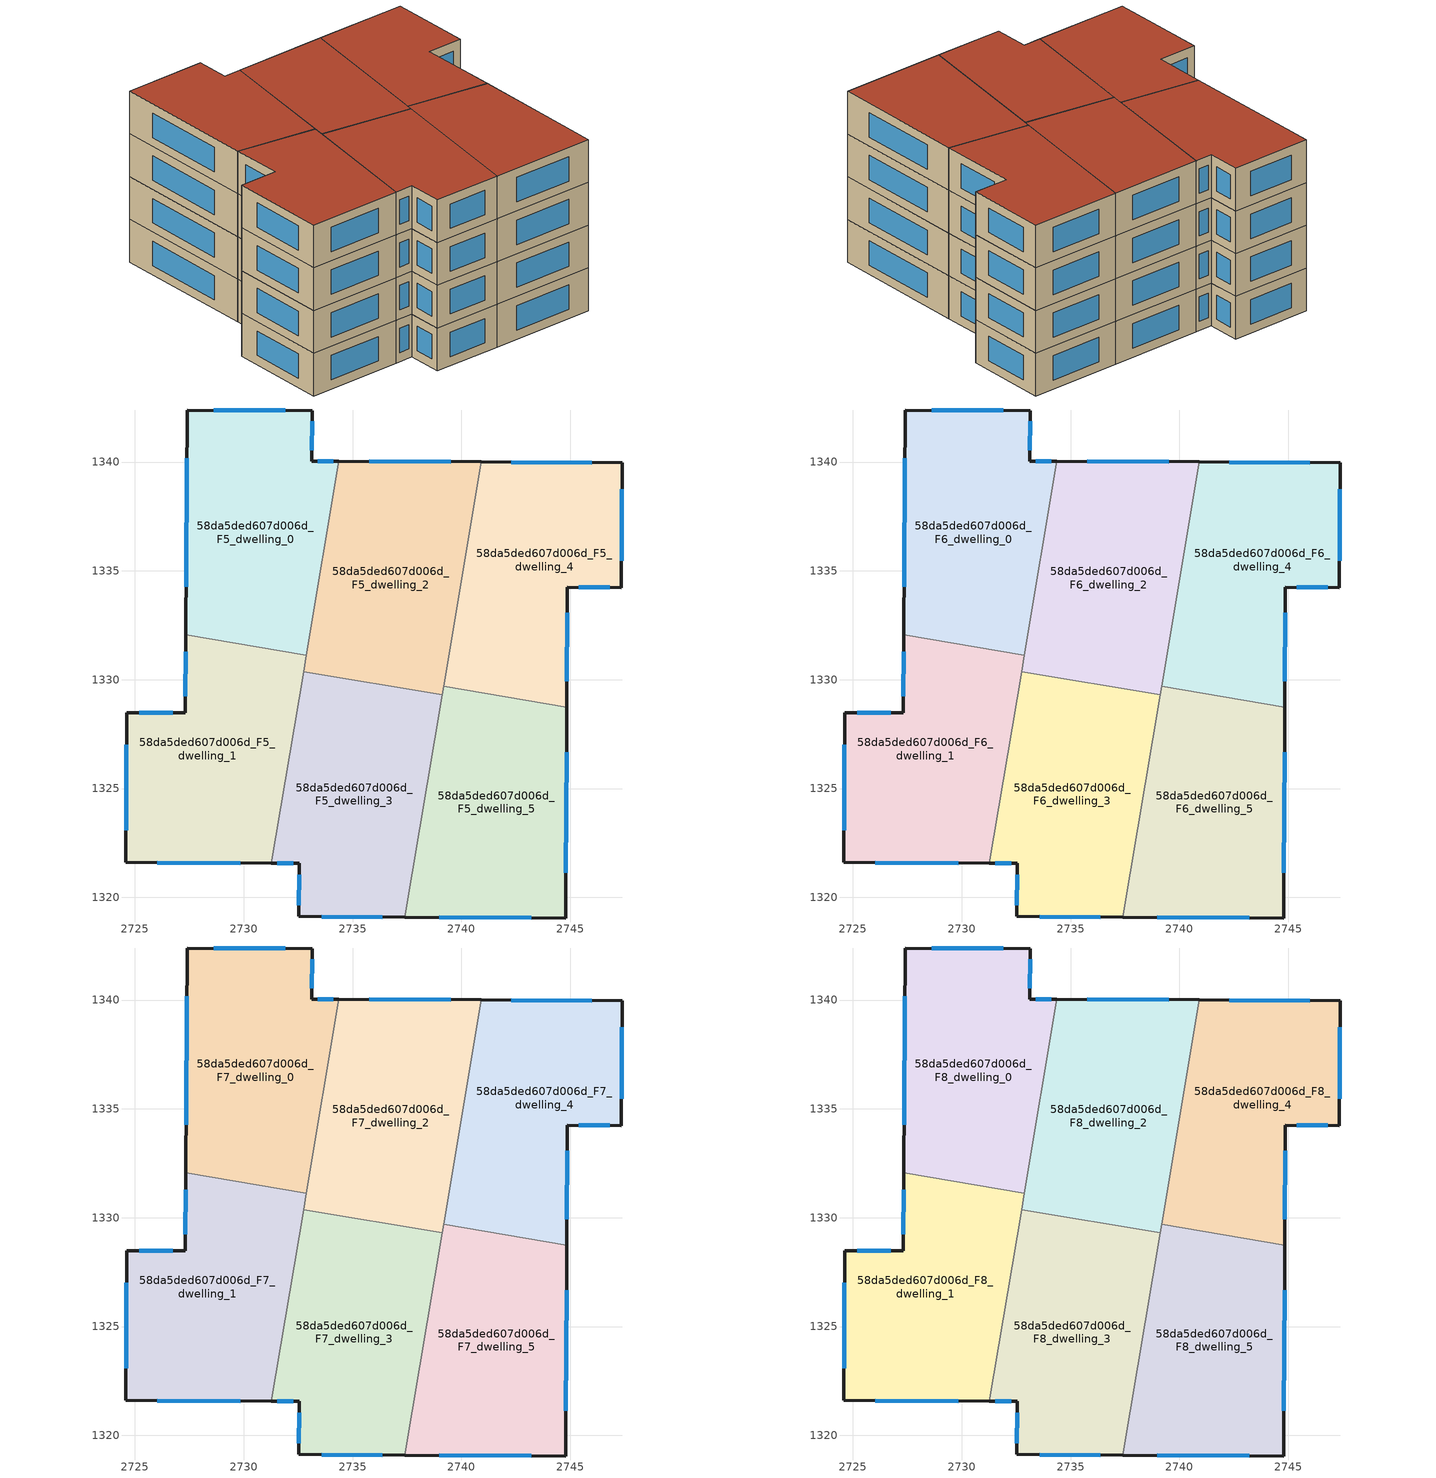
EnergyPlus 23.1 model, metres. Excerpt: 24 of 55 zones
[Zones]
58da5ded607d006d_F5_dwelling_0
 floor to 58da5ded607d006d_F4_dwelling_0 (EU_floor_Construction): 2733.15,1342.36 2733.13,1340.04 2734.37,1340.04 2732.88,1331.13 2727.34,1332.06 2727.4,1342.39 z15
 wall outside (EU_wall_Construction): 2734.37,1340.04 2733.13,1340.04 2733.15,1342.36 2727.4,1342.39 2727.34,1332.06 z15:18
 wall to 58da5ded607d006d_F5_dwelling_1 (EU_wall_Construction): 2727.34,1332.06 2732.88,1331.13 z15:18
 wall to 58da5ded607d006d_F5_dwelling_2 (EU_wall_Construction): 2732.88,1331.13 2734.37,1340.04 z15:18
 window (EU_Window_Construction): 2733.14,1340.54 2733.14,1341.87 / 2734.11,1340.04 2733.4,1340.04 / 2727.39,1340.18 2727.35,1334.27 / 2731.91,1342.37 2728.63,1342.38 z15.64:17.36
58da5ded607d006d_F5_dwelling_1
 floor to 58da5ded607d006d_F4_dwelling_1 (EU_floor_Construction): 2732.88,1331.13 2731.27,1321.57 2724.59,1321.6 2724.62,1328.49 2727.32,1328.47 2727.34,1332.06 z15
 wall outside (EU_wall_Construction): 2727.34,1332.06 2727.32,1328.47 2724.62,1328.49 2724.59,1321.6 2731.27,1321.57 z15:18
 wall to 58da5ded607d006d_F5_dwelling_3 (EU_wall_Construction): 2731.27,1321.57 2732.75,1330.37 z15:18
 wall to 58da5ded607d006d_F5_dwelling_2 (EU_wall_Construction): 2732.75,1330.38 2732.88,1331.13 z15:18
 window (EU_Window_Construction): 2726.02,1321.6 2729.84,1321.58 / 2724.61,1327.01 2724.6,1323.08 / 2726.74,1328.47 2725.2,1328.48 / 2727.34,1331.29 2727.32,1329.24 z15.64:17.36
58da5ded607d006d_F5_dwelling_2
 floor to 58da5ded607d006d_F4_dwelling_2 (EU_floor_Construction): 2740.92,1340 2739.12,1329.31 2732.75,1330.38 2734.37,1340.04 z15
 wall outside (EU_wall_Construction): 2740.92,1340 2734.37,1340.04 z15:18
 wall to 58da5ded607d006d_F5_dwelling_3 (EU_wall_Construction): 2732.75,1330.38 2739.12,1329.31 z15:18
 wall to 58da5ded607d006d_F5_dwelling_4 (EU_wall_Construction): 2739.18,1329.69 2740.92,1340 z15:18
 wall to 58da5ded607d006d_F5_dwelling_5 (EU_wall_Construction): 2739.12,1329.31 2739.18,1329.69 z15:18
 window (EU_Window_Construction): 2739.51,1340.01 2735.77,1340.03 z15.64:17.36
58da5ded607d006d_F5_dwelling_3
 floor to 58da5ded607d006d_F4_dwelling_3 (EU_floor_Construction): 2739.12,1329.31 2737.41,1319.09 2732.54,1319.12 2732.56,1321.56 2731.27,1321.57 2732.75,1330.38 z15
 wall outside (EU_wall_Construction): 2731.27,1321.57 2732.56,1321.56 2732.54,1319.12 2737.41,1319.09 z15:18
 wall to 58da5ded607d006d_F5_dwelling_5 (EU_wall_Construction): 2737.41,1319.09 2739.12,1329.31 z15:18
 window (EU_Window_Construction): 2733.58,1319.11 2736.36,1319.09 / 2732.55,1321.04 2732.54,1319.65 / 2731.55,1321.57 2732.28,1321.57 z15.64:17.36
58da5ded607d006d_F5_dwelling_4
 floor to 58da5ded607d006d_F4_dwelling_4 (EU_floor_Construction): 2747.39,1339.97 2747.36,1334.23 2744.87,1334.25 2744.84,1328.74 2739.18,1329.69 2740.92,1340 z15
 wall outside (EU_wall_Construction): 2744.84,1328.74 2744.87,1334.25 2747.36,1334.23 2747.39,1339.97 2740.92,1340 z15:18
 wall to 58da5ded607d006d_F5_dwelling_5 (EU_wall_Construction): 2739.18,1329.69 2744.84,1328.74 z15:18
 window (EU_Window_Construction): 2747.36,1335.46 2747.38,1338.74 / 2745.4,1334.24 2746.82,1334.24 / 2744.85,1329.92 2744.87,1333.07 / 2746,1339.98 2742.3,1340 z15.64:17.36
58da5ded607d006d_F5_dwelling_5
 floor to 58da5ded607d006d_F4_dwelling_5 (EU_floor_Construction): 2744.84,1328.74 2744.8,1319.05 2737.41,1319.09 2739.18,1329.69 z15
 wall outside (EU_wall_Construction): 2737.41,1319.09 2744.8,1319.05 2744.84,1328.74 z15:18
 window (EU_Window_Construction): 2744.81,1321.13 2744.83,1326.67 / 2738.99,1319.08 2743.21,1319.06 z15.64:17.36
58da5ded607d006d_F6_dwelling_0
 floor to 58da5ded607d006d_F5_dwelling_0 (EU_floor_Construction): 2733.15,1342.36 2733.13,1340.04 2734.37,1340.04 2732.88,1331.13 2727.34,1332.06 2727.4,1342.39 z18
 wall outside (EU_wall_Construction): 2734.37,1340.04 2733.13,1340.04 2733.15,1342.36 2727.4,1342.39 2727.34,1332.06 z18:21
 wall to 58da5ded607d006d_F6_dwelling_1 (EU_wall_Construction): 2727.34,1332.06 2732.88,1331.13 z18:21
 wall to 58da5ded607d006d_F6_dwelling_2 (EU_wall_Construction): 2732.88,1331.13 2734.37,1340.04 z18:21
 window (EU_Window_Construction): 2733.14,1340.54 2733.14,1341.87 / 2734.11,1340.04 2733.4,1340.04 / 2727.39,1340.18 2727.35,1334.27 / 2731.91,1342.37 2728.63,1342.38 z18.64:20.36
58da5ded607d006d_F6_dwelling_1
 floor to 58da5ded607d006d_F5_dwelling_1 (EU_floor_Construction): 2732.88,1331.13 2731.27,1321.57 2724.59,1321.6 2724.62,1328.49 2727.32,1328.47 2727.34,1332.06 z18
 wall outside (EU_wall_Construction): 2727.34,1332.06 2727.32,1328.47 2724.62,1328.49 2724.59,1321.6 2731.27,1321.57 z18:21
 wall to 58da5ded607d006d_F6_dwelling_3 (EU_wall_Construction): 2731.27,1321.57 2732.75,1330.37 z18:21
 wall to 58da5ded607d006d_F6_dwelling_2 (EU_wall_Construction): 2732.75,1330.38 2732.88,1331.13 z18:21
 window (EU_Window_Construction): 2726.02,1321.6 2729.84,1321.58 / 2724.61,1327.01 2724.6,1323.08 / 2726.74,1328.47 2725.2,1328.48 / 2727.34,1331.29 2727.32,1329.24 z18.64:20.36
58da5ded607d006d_F6_dwelling_2
 floor to 58da5ded607d006d_F5_dwelling_2 (EU_floor_Construction): 2740.92,1340 2739.12,1329.31 2732.75,1330.38 2734.37,1340.04 z18
 wall outside (EU_wall_Construction): 2740.92,1340 2734.37,1340.04 z18:21
 wall to 58da5ded607d006d_F6_dwelling_3 (EU_wall_Construction): 2732.75,1330.38 2739.12,1329.31 z18:21
 wall to 58da5ded607d006d_F6_dwelling_4 (EU_wall_Construction): 2739.18,1329.69 2740.92,1340 z18:21
 wall to 58da5ded607d006d_F6_dwelling_5 (EU_wall_Construction): 2739.12,1329.31 2739.18,1329.69 z18:21
 window (EU_Window_Construction): 2739.51,1340.01 2735.77,1340.03 z18.64:20.36
58da5ded607d006d_F6_dwelling_3
 floor to 58da5ded607d006d_F5_dwelling_3 (EU_floor_Construction): 2739.12,1329.31 2737.41,1319.09 2732.54,1319.12 2732.56,1321.56 2731.27,1321.57 2732.75,1330.38 z18
 wall outside (EU_wall_Construction): 2731.27,1321.57 2732.56,1321.56 2732.54,1319.12 2737.41,1319.09 z18:21
 wall to 58da5ded607d006d_F6_dwelling_5 (EU_wall_Construction): 2737.41,1319.09 2739.12,1329.31 z18:21
 window (EU_Window_Construction): 2733.58,1319.11 2736.36,1319.09 / 2732.55,1321.04 2732.54,1319.65 / 2731.55,1321.57 2732.28,1321.57 z18.64:20.36
58da5ded607d006d_F6_dwelling_4
 floor to 58da5ded607d006d_F5_dwelling_4 (EU_floor_Construction): 2747.39,1339.97 2747.36,1334.23 2744.87,1334.25 2744.84,1328.74 2739.18,1329.69 2740.92,1340 z18
 wall outside (EU_wall_Construction): 2744.84,1328.74 2744.87,1334.25 2747.36,1334.23 2747.39,1339.97 2740.92,1340 z18:21
 wall to 58da5ded607d006d_F6_dwelling_5 (EU_wall_Construction): 2739.18,1329.69 2744.84,1328.74 z18:21
 window (EU_Window_Construction): 2747.36,1335.46 2747.38,1338.74 / 2745.4,1334.24 2746.82,1334.24 / 2744.85,1329.92 2744.87,1333.07 / 2746,1339.98 2742.3,1340 z18.64:20.36
58da5ded607d006d_F6_dwelling_5
 floor to 58da5ded607d006d_F5_dwelling_5 (EU_floor_Construction): 2744.84,1328.74 2744.8,1319.05 2737.41,1319.09 2739.18,1329.69 z18
 wall outside (EU_wall_Construction): 2737.41,1319.09 2744.8,1319.05 2744.84,1328.74 z18:21
 window (EU_Window_Construction): 2744.81,1321.13 2744.83,1326.67 / 2738.99,1319.08 2743.21,1319.06 z18.64:20.36
58da5ded607d006d_F7_dwelling_0
 floor to 58da5ded607d006d_F6_dwelling_0 (EU_floor_Construction): 2733.15,1342.36 2733.13,1340.04 2734.37,1340.04 2732.88,1331.13 2727.34,1332.06 2727.4,1342.39 z21
 wall outside (EU_wall_Construction): 2734.37,1340.04 2733.13,1340.04 2733.15,1342.36 2727.4,1342.39 2727.34,1332.06 z21:24
 wall to 58da5ded607d006d_F7_dwelling_1 (EU_wall_Construction): 2727.34,1332.06 2732.88,1331.13 z21:24
 wall to 58da5ded607d006d_F7_dwelling_2 (EU_wall_Construction): 2732.88,1331.13 2734.37,1340.04 z21:24
 window (EU_Window_Construction): 2733.14,1340.54 2733.14,1341.87 / 2734.11,1340.04 2733.4,1340.04 / 2727.39,1340.18 2727.35,1334.27 / 2731.91,1342.37 2728.63,1342.38 z21.64:23.36
58da5ded607d006d_F7_dwelling_1
 floor to 58da5ded607d006d_F6_dwelling_1 (EU_floor_Construction): 2732.88,1331.13 2731.27,1321.57 2724.59,1321.6 2724.62,1328.49 2727.32,1328.47 2727.34,1332.06 z21
 wall outside (EU_wall_Construction): 2727.34,1332.06 2727.32,1328.47 2724.62,1328.49 2724.59,1321.6 2731.27,1321.57 z21:24
 wall to 58da5ded607d006d_F7_dwelling_3 (EU_wall_Construction): 2731.27,1321.57 2732.75,1330.37 z21:24
 wall to 58da5ded607d006d_F7_dwelling_2 (EU_wall_Construction): 2732.75,1330.38 2732.88,1331.13 z21:24
 window (EU_Window_Construction): 2726.02,1321.6 2729.84,1321.58 / 2724.61,1327.01 2724.6,1323.08 / 2726.74,1328.47 2725.2,1328.48 / 2727.34,1331.29 2727.32,1329.24 z21.64:23.36
58da5ded607d006d_F7_dwelling_2
 floor to 58da5ded607d006d_F6_dwelling_2 (EU_floor_Construction): 2740.92,1340 2739.12,1329.31 2732.75,1330.38 2734.37,1340.04 z21
 wall outside (EU_wall_Construction): 2740.92,1340 2734.37,1340.04 z21:24
 wall to 58da5ded607d006d_F7_dwelling_3 (EU_wall_Construction): 2732.75,1330.38 2739.12,1329.31 z21:24
 wall to 58da5ded607d006d_F7_dwelling_4 (EU_wall_Construction): 2739.18,1329.69 2740.92,1340 z21:24
 wall to 58da5ded607d006d_F7_dwelling_5 (EU_wall_Construction): 2739.12,1329.31 2739.18,1329.69 z21:24
 window (EU_Window_Construction): 2739.51,1340.01 2735.77,1340.03 z21.64:23.36
58da5ded607d006d_F7_dwelling_3
 floor to 58da5ded607d006d_F6_dwelling_3 (EU_floor_Construction): 2739.12,1329.31 2737.41,1319.09 2732.54,1319.12 2732.56,1321.56 2731.27,1321.57 2732.75,1330.38 z21
 wall outside (EU_wall_Construction): 2731.27,1321.57 2732.56,1321.56 2732.54,1319.12 2737.41,1319.09 z21:24
 wall to 58da5ded607d006d_F7_dwelling_5 (EU_wall_Construction): 2737.41,1319.09 2739.12,1329.31 z21:24
 window (EU_Window_Construction): 2733.58,1319.11 2736.36,1319.09 / 2732.55,1321.04 2732.54,1319.65 / 2731.55,1321.57 2732.28,1321.57 z21.64:23.36
58da5ded607d006d_F7_dwelling_4
 floor to 58da5ded607d006d_F6_dwelling_4 (EU_floor_Construction): 2747.39,1339.97 2747.36,1334.23 2744.87,1334.25 2744.84,1328.74 2739.18,1329.69 2740.92,1340 z21
 wall outside (EU_wall_Construction): 2744.84,1328.74 2744.87,1334.25 2747.36,1334.23 2747.39,1339.97 2740.92,1340 z21:24
 wall to 58da5ded607d006d_F7_dwelling_5 (EU_wall_Construction): 2739.18,1329.69 2744.84,1328.74 z21:24
 window (EU_Window_Construction): 2747.36,1335.46 2747.38,1338.74 / 2745.4,1334.24 2746.82,1334.24 / 2744.85,1329.92 2744.87,1333.07 / 2746,1339.98 2742.3,1340 z21.64:23.36
58da5ded607d006d_F7_dwelling_5
 floor to 58da5ded607d006d_F6_dwelling_5 (EU_floor_Construction): 2744.84,1328.74 2744.8,1319.05 2737.41,1319.09 2739.18,1329.69 z21
 wall outside (EU_wall_Construction): 2737.41,1319.09 2744.8,1319.05 2744.84,1328.74 z21:24
 window (EU_Window_Construction): 2744.81,1321.13 2744.83,1326.67 / 2738.99,1319.08 2743.21,1319.06 z21.64:23.36
58da5ded607d006d_F8_dwelling_0
 floor to 58da5ded607d006d_F7_dwelling_0 (EU_floor_Construction): 2733.15,1342.36 2733.13,1340.04 2734.37,1340.04 2732.88,1331.13 2727.34,1332.06 2727.4,1342.39 z24
 wall outside (EU_wall_Construction): 2734.37,1340.04 2733.13,1340.04 2733.15,1342.36 2727.4,1342.39 2727.34,1332.06 z24:27
 wall to 58da5ded607d006d_F8_dwelling_1 (EU_wall_Construction): 2727.34,1332.06 2732.88,1331.13 z24:27
 wall to 58da5ded607d006d_F8_dwelling_2 (EU_wall_Construction): 2732.88,1331.13 2734.37,1340.04 z24:27
 window (EU_Window_Construction): 2733.14,1340.54 2733.14,1341.87 / 2734.11,1340.04 2733.4,1340.04 / 2727.39,1340.18 2727.35,1334.27 / 2731.91,1342.37 2728.63,1342.38 z24.64:26.36
 roof outside (EU_roof_Construction): 2732.88,1331.13 2734.37,1340.04 2733.13,1340.04 2733.15,1342.36 2727.4,1342.39 2727.34,1332.06 z27
58da5ded607d006d_F8_dwelling_1
 floor to 58da5ded607d006d_F7_dwelling_1 (EU_floor_Construction): 2732.88,1331.13 2731.27,1321.57 2724.59,1321.6 2724.62,1328.49 2727.32,1328.47 2727.34,1332.06 z24
 wall outside (EU_wall_Construction): 2727.34,1332.06 2727.32,1328.47 2724.62,1328.49 2724.59,1321.6 2731.27,1321.57 z24:27
 wall to 58da5ded607d006d_F8_dwelling_3 (EU_wall_Construction): 2731.27,1321.57 2732.75,1330.37 z24:27
 wall to 58da5ded607d006d_F8_dwelling_2 (EU_wall_Construction): 2732.75,1330.38 2732.88,1331.13 z24:27
 window (EU_Window_Construction): 2726.02,1321.6 2729.84,1321.58 / 2724.61,1327.01 2724.6,1323.08 / 2726.74,1328.47 2725.2,1328.48 / 2727.34,1331.29 2727.32,1329.24 z24.64:26.36
 roof outside (EU_roof_Construction): 2731.27,1321.57 2732.88,1331.13 2727.34,1332.06 2727.32,1328.47 2724.62,1328.49 2724.59,1321.6 z27
58da5ded607d006d_F8_dwelling_2
 floor to 58da5ded607d006d_F7_dwelling_2 (EU_floor_Construction): 2740.92,1340 2739.12,1329.31 2732.75,1330.38 2734.37,1340.04 z24
 wall outside (EU_wall_Construction): 2740.92,1340 2734.37,1340.04 z24:27
 wall to 58da5ded607d006d_F8_dwelling_3 (EU_wall_Construction): 2732.75,1330.38 2739.12,1329.31 z24:27
 wall to 58da5ded607d006d_F8_dwelling_4 (EU_wall_Construction): 2739.18,1329.69 2740.92,1340 z24:27
 wall to 58da5ded607d006d_F8_dwelling_5 (EU_wall_Construction): 2739.12,1329.31 2739.18,1329.69 z24:27
 window (EU_Window_Construction): 2739.51,1340.01 2735.77,1340.03 z24.64:26.36
 roof outside (EU_roof_Construction): 2739.12,1329.31 2740.92,1340 2734.37,1340.04 2732.75,1330.38 z27
58da5ded607d006d_F8_dwelling_3
 floor to 58da5ded607d006d_F7_dwelling_3 (EU_floor_Construction): 2739.12,1329.31 2737.41,1319.09 2732.54,1319.12 2732.56,1321.56 2731.27,1321.57 2732.75,1330.38 z24
 wall outside (EU_wall_Construction): 2731.27,1321.57 2732.56,1321.56 2732.54,1319.12 2737.41,1319.09 z24:27
 wall to 58da5ded607d006d_F8_dwelling_5 (EU_wall_Construction): 2737.41,1319.09 2739.12,1329.31 z24:27
 window (EU_Window_Construction): 2733.58,1319.11 2736.36,1319.09 / 2732.55,1321.04 2732.54,1319.65 / 2731.55,1321.57 2732.28,1321.57 z24.64:26.36
 roof outside (EU_roof_Construction): 2737.41,1319.09 2739.12,1329.31 2732.75,1330.38 2731.27,1321.57 2732.56,1321.56 2732.54,1319.12 z27
58da5ded607d006d_F8_dwelling_4
 floor to 58da5ded607d006d_F7_dwelling_4 (EU_floor_Construction): 2747.39,1339.97 2747.36,1334.23 2744.87,1334.25 2744.84,1328.74 2739.18,1329.69 2740.92,1340 z24
 wall outside (EU_wall_Construction): 2744.84,1328.74 2744.87,1334.25 2747.36,1334.23 2747.39,1339.97 2740.92,1340 z24:27
 wall to 58da5ded607d006d_F8_dwelling_5 (EU_wall_Construction): 2739.18,1329.69 2744.84,1328.74 z24:27
 window (EU_Window_Construction): 2747.36,1335.46 2747.38,1338.74 / 2745.4,1334.24 2746.82,1334.24 / 2744.85,1329.92 2744.87,1333.07 / 2746,1339.98 2742.3,1340 z24.64:26.36
 roof outside (EU_roof_Construction): 2744.84,1328.74 2744.87,1334.25 2747.36,1334.23 2747.39,1339.97 2740.92,1340 2739.18,1329.69 z27
58da5ded607d006d_F8_dwelling_5
 floor to 58da5ded607d006d_F7_dwelling_5 (EU_floor_Construction): 2744.84,1328.74 2744.8,1319.05 2737.41,1319.09 2739.18,1329.69 z24
 wall outside (EU_wall_Construction): 2737.41,1319.09 2744.8,1319.05 2744.84,1328.74 z24:27
 window (EU_Window_Construction): 2744.81,1321.13 2744.83,1326.67 / 2738.99,1319.08 2743.21,1319.06 z24.64:26.36
 roof outside (EU_roof_Construction): 2744.8,1319.05 2744.84,1328.74 2739.18,1329.69 2737.41,1319.09 z27
[Building]
EU S2 Campaign: North Axis=0; Terrain=City; Solar Distribution=FullExterior
[Site:Location]
Yerevan-Zvartnots.Intl.AP: Latitude=40.15; Longitude=44.383; Time Zone=4; Elevation=854
[SizingPeriod:WeatherFileDays]
AnnualSizingPeriod: Begin Month=1; Begin Day of Month=1; End Month=12; End Day of Month=31; Day of Week for Start Day=Monday; Use Weather File Daylight Saving Period=No; Use Weather File Rain and Snow Indicators=No
[MATERIAL]
EU_InternalMass_Material: Roughness=MediumRough; Thickness=0.1; Conductivity=1; Density=1800; Specific Heat=900; Thermal Absorptance=0.9; Solar Absorptance=0.7; Visible Absorptance=0.7
[MATERIAL:NOMASS] Roughness=MediumRough; Thermal Absorptance=0.9; Solar Absorptance=0.7; Visible Absorptance=0.7
Name | Thermal Resistance
EU_wall_NoMass | 1.05043
EU_roof_NoMass | 1.45357
EU_floor_NoMass | 0.478065
[WINDOWMATERIAL:SIMPLEGLAZINGSYSTEM]
EU_Window_SimpleGlazing: UFactor=2.5566; Solar Heat Gain Coefficient=0.75; Visible Transmittance=0.75
[CONSTRUCTION]
EU_wall_Construction: EU_wall_NoMass
EU_roof_Construction: EU_roof_NoMass
EU_floor_Construction: EU_floor_NoMass
EU_Window_Construction: EU_Window_SimpleGlazing
EU_InternalMass_Construction: EU_InternalMass_Material
[ZONE] Type=1; Multiplier=1; Ceiling Height=autocalculate; Floor Area=autocalculate; Part of Total Floor Area=Yes
Name | Volume
58da5ded607d006d_F5_dwelling_0; 58da5ded607d006d_F6_dwelling_0; 58da5ded607d006d_F7_dwelling_0; 58da5ded607d006d_F8_dwelling_0 | 200.011
58da5ded607d006d_F5_dwelling_1; 58da5ded607d006d_F6_dwelling_1; 58da5ded607d006d_F7_dwelling_1; 58da5ded607d006d_F8_dwelling_1 | 200.017
58da5ded607d006d_F5_dwelling_2; 58da5ded607d006d_F6_dwelling_2; 58da5ded607d006d_F7_dwelling_2; 58da5ded607d006d_F8_dwelling_2 | 199.993
58da5ded607d006d_F5_dwelling_3; 58da5ded607d006d_F6_dwelling_3; 58da5ded607d006d_F7_dwelling_3; 58da5ded607d006d_F8_dwelling_3 | 199.98
58da5ded607d006d_F5_dwelling_4; 58da5ded607d006d_F6_dwelling_4; 58da5ded607d006d_F7_dwelling_4; 58da5ded607d006d_F8_dwelling_4 | 199.989
58da5ded607d006d_F5_dwelling_5; 58da5ded607d006d_F6_dwelling_5; 58da5ded607d006d_F7_dwelling_5; 58da5ded607d006d_F8_dwelling_5 | 199.994
[INTERNALMASS] Construction=EU_InternalMass_Construction
Name | Zone or ZoneList | Surface Area
58da5ded607d006d_F5_dwelling_0_EU_InternalMass | 58da5ded607d006d_F5_dwelling_0 | 66.6709
58da5ded607d006d_F5_dwelling_1_EU_InternalMass | 58da5ded607d006d_F5_dwelling_1 | 66.6726
58da5ded607d006d_F5_dwelling_2_EU_InternalMass | 58da5ded607d006d_F5_dwelling_2 | 66.6626
58da5ded607d006d_F5_dwelling_3_EU_InternalMass | 58da5ded607d006d_F5_dwelling_3 | 66.6596
58da5ded607d006d_F5_dwelling_4_EU_InternalMass | 58da5ded607d006d_F5_dwelling_4 | 66.6623
58da5ded607d006d_F5_dwelling_5_EU_InternalMass | 58da5ded607d006d_F5_dwelling_5 | 66.6627
58da5ded607d006d_F6_dwelling_0_EU_InternalMass | 58da5ded607d006d_F6_dwelling_0 | 66.6709
58da5ded607d006d_F6_dwelling_1_EU_InternalMass | 58da5ded607d006d_F6_dwelling_1 | 66.6726
58da5ded607d006d_F6_dwelling_2_EU_InternalMass | 58da5ded607d006d_F6_dwelling_2 | 66.6626
58da5ded607d006d_F6_dwelling_3_EU_InternalMass | 58da5ded607d006d_F6_dwelling_3 | 66.6596
58da5ded607d006d_F6_dwelling_4_EU_InternalMass | 58da5ded607d006d_F6_dwelling_4 | 66.6623
58da5ded607d006d_F6_dwelling_5_EU_InternalMass | 58da5ded607d006d_F6_dwelling_5 | 66.6627
58da5ded607d006d_F7_dwelling_0_EU_InternalMass | 58da5ded607d006d_F7_dwelling_0 | 66.6709
58da5ded607d006d_F7_dwelling_1_EU_InternalMass | 58da5ded607d006d_F7_dwelling_1 | 66.6726
58da5ded607d006d_F7_dwelling_2_EU_InternalMass | 58da5ded607d006d_F7_dwelling_2 | 66.6626
58da5ded607d006d_F7_dwelling_3_EU_InternalMass | 58da5ded607d006d_F7_dwelling_3 | 66.6596
58da5ded607d006d_F7_dwelling_4_EU_InternalMass | 58da5ded607d006d_F7_dwelling_4 | 66.6623
58da5ded607d006d_F7_dwelling_5_EU_InternalMass | 58da5ded607d006d_F7_dwelling_5 | 66.6627
58da5ded607d006d_F8_dwelling_0_EU_InternalMass | 58da5ded607d006d_F8_dwelling_0 | 66.6709
58da5ded607d006d_F8_dwelling_1_EU_InternalMass | 58da5ded607d006d_F8_dwelling_1 | 66.6726
58da5ded607d006d_F8_dwelling_2_EU_InternalMass | 58da5ded607d006d_F8_dwelling_2 | 66.6626
58da5ded607d006d_F8_dwelling_3_EU_InternalMass | 58da5ded607d006d_F8_dwelling_3 | 66.6596
58da5ded607d006d_F8_dwelling_4_EU_InternalMass | 58da5ded607d006d_F8_dwelling_4 | 66.6623
58da5ded607d006d_F8_dwelling_5_EU_InternalMass | 58da5ded607d006d_F8_dwelling_5 | 66.6627
[OTHEREQUIPMENT] Fuel Type=Electricity; Design Level Calculation Method=Watts/Area; Power per Zone Floor Area=1; Fraction Latent=0; Fraction Radiant=0; Fraction Lost=0; Carbon Dioxide Generation Rate=0; EndUse Subcategory=EU_Step8_InternalGains
Name | Zone or ZoneList or Space or SpaceList | Schedule
EU_Step8_InternalGain_58da5ded607d006d_F5_dwelling_0_f000 | 58da5ded607d006d_F5_dwelling_0 | EU_Step8_GainSchedule_58da5ded607d006d_F5_dwelling_0_f000
EU_Step8_InternalGain_58da5ded607d006d_F5_dwelling_1_f000 | 58da5ded607d006d_F5_dwelling_1 | EU_Step8_GainSchedule_58da5ded607d006d_F5_dwelling_1_f000
EU_Step8_InternalGain_58da5ded607d006d_F5_dwelling_2_f000 | 58da5ded607d006d_F5_dwelling_2 | EU_Step8_GainSchedule_58da5ded607d006d_F5_dwelling_2_f000
EU_Step8_InternalGain_58da5ded607d006d_F5_dwelling_3_f000 | 58da5ded607d006d_F5_dwelling_3 | EU_Step8_GainSchedule_58da5ded607d006d_F5_dwelling_3_f000
EU_Step8_InternalGain_58da5ded607d006d_F5_dwelling_4_f000 | 58da5ded607d006d_F5_dwelling_4 | EU_Step8_GainSchedule_58da5ded607d006d_F5_dwelling_4_f000
EU_Step8_InternalGain_58da5ded607d006d_F5_dwelling_5_f000 | 58da5ded607d006d_F5_dwelling_5 | EU_Step8_GainSchedule_58da5ded607d006d_F5_dwelling_5_f000
EU_Step8_InternalGain_58da5ded607d006d_F6_dwelling_0_f000 | 58da5ded607d006d_F6_dwelling_0 | EU_Step8_GainSchedule_58da5ded607d006d_F6_dwelling_0_f000
EU_Step8_InternalGain_58da5ded607d006d_F6_dwelling_1_f000 | 58da5ded607d006d_F6_dwelling_1 | EU_Step8_GainSchedule_58da5ded607d006d_F6_dwelling_1_f000
EU_Step8_InternalGain_58da5ded607d006d_F6_dwelling_2_f000 | 58da5ded607d006d_F6_dwelling_2 | EU_Step8_GainSchedule_58da5ded607d006d_F6_dwelling_2_f000
EU_Step8_InternalGain_58da5ded607d006d_F6_dwelling_3_f000 | 58da5ded607d006d_F6_dwelling_3 | EU_Step8_GainSchedule_58da5ded607d006d_F6_dwelling_3_f000
EU_Step8_InternalGain_58da5ded607d006d_F6_dwelling_4_f000 | 58da5ded607d006d_F6_dwelling_4 | EU_Step8_GainSchedule_58da5ded607d006d_F6_dwelling_4_f000
EU_Step8_InternalGain_58da5ded607d006d_F6_dwelling_5_f000 | 58da5ded607d006d_F6_dwelling_5 | EU_Step8_GainSchedule_58da5ded607d006d_F6_dwelling_5_f000
EU_Step8_InternalGain_58da5ded607d006d_F7_dwelling_0_f000 | 58da5ded607d006d_F7_dwelling_0 | EU_Step8_GainSchedule_58da5ded607d006d_F7_dwelling_0_f000
EU_Step8_InternalGain_58da5ded607d006d_F7_dwelling_1_f000 | 58da5ded607d006d_F7_dwelling_1 | EU_Step8_GainSchedule_58da5ded607d006d_F7_dwelling_1_f000
EU_Step8_InternalGain_58da5ded607d006d_F7_dwelling_2_f000 | 58da5ded607d006d_F7_dwelling_2 | EU_Step8_GainSchedule_58da5ded607d006d_F7_dwelling_2_f000
EU_Step8_InternalGain_58da5ded607d006d_F7_dwelling_3_f000 | 58da5ded607d006d_F7_dwelling_3 | EU_Step8_GainSchedule_58da5ded607d006d_F7_dwelling_3_f000
EU_Step8_InternalGain_58da5ded607d006d_F7_dwelling_4_f000 | 58da5ded607d006d_F7_dwelling_4 | EU_Step8_GainSchedule_58da5ded607d006d_F7_dwelling_4_f000
EU_Step8_InternalGain_58da5ded607d006d_F7_dwelling_5_f000 | 58da5ded607d006d_F7_dwelling_5 | EU_Step8_GainSchedule_58da5ded607d006d_F7_dwelling_5_f000
EU_Step8_InternalGain_58da5ded607d006d_F8_dwelling_0_f000 | 58da5ded607d006d_F8_dwelling_0 | EU_Step8_GainSchedule_58da5ded607d006d_F8_dwelling_0_f000
EU_Step8_InternalGain_58da5ded607d006d_F8_dwelling_1_f000 | 58da5ded607d006d_F8_dwelling_1 | EU_Step8_GainSchedule_58da5ded607d006d_F8_dwelling_1_f000
EU_Step8_InternalGain_58da5ded607d006d_F8_dwelling_2_f000 | 58da5ded607d006d_F8_dwelling_2 | EU_Step8_GainSchedule_58da5ded607d006d_F8_dwelling_2_f000
EU_Step8_InternalGain_58da5ded607d006d_F8_dwelling_3_f000 | 58da5ded607d006d_F8_dwelling_3 | EU_Step8_GainSchedule_58da5ded607d006d_F8_dwelling_3_f000
EU_Step8_InternalGain_58da5ded607d006d_F8_dwelling_4_f000 | 58da5ded607d006d_F8_dwelling_4 | EU_Step8_GainSchedule_58da5ded607d006d_F8_dwelling_4_f000
EU_Step8_InternalGain_58da5ded607d006d_F8_dwelling_5_f000 | 58da5ded607d006d_F8_dwelling_5 | EU_Step8_GainSchedule_58da5ded607d006d_F8_dwelling_5_f000
[ZONEVENTILATION:DESIGNFLOWRATE] Schedule=EU_AlwaysOn; Design Flow Rate Calculation Method=AirChanges/Hour; Air Changes per Hour=0.557805; Ventilation Type=Natural; Fan Pressure Rise=0; Fan Total Efficiency=1; Constant Term Coefficient=1; Temperature Term Coefficient=0; Velocity Term Coefficient=0; Velocity Squared Term Coefficient=0; Minimum Indoor Temperature=-100; Maximum Indoor Temperature=100; Delta Temperature=-100; Minimum Outdoor Temperature=-100; Maximum Outdoor Temperature=100; Maximum Wind Speed=40
Name | Zone or ZoneList or Space or SpaceList
EU_ConstantAir_58da5ded607d006d_F5_dwelling_0 | 58da5ded607d006d_F5_dwelling_0
EU_ConstantAir_58da5ded607d006d_F5_dwelling_1 | 58da5ded607d006d_F5_dwelling_1
EU_ConstantAir_58da5ded607d006d_F5_dwelling_2 | 58da5ded607d006d_F5_dwelling_2
EU_ConstantAir_58da5ded607d006d_F5_dwelling_3 | 58da5ded607d006d_F5_dwelling_3
EU_ConstantAir_58da5ded607d006d_F5_dwelling_4 | 58da5ded607d006d_F5_dwelling_4
EU_ConstantAir_58da5ded607d006d_F5_dwelling_5 | 58da5ded607d006d_F5_dwelling_5
EU_ConstantAir_58da5ded607d006d_F6_dwelling_0 | 58da5ded607d006d_F6_dwelling_0
EU_ConstantAir_58da5ded607d006d_F6_dwelling_1 | 58da5ded607d006d_F6_dwelling_1
EU_ConstantAir_58da5ded607d006d_F6_dwelling_2 | 58da5ded607d006d_F6_dwelling_2
EU_ConstantAir_58da5ded607d006d_F6_dwelling_3 | 58da5ded607d006d_F6_dwelling_3
EU_ConstantAir_58da5ded607d006d_F6_dwelling_4 | 58da5ded607d006d_F6_dwelling_4
EU_ConstantAir_58da5ded607d006d_F6_dwelling_5 | 58da5ded607d006d_F6_dwelling_5
EU_ConstantAir_58da5ded607d006d_F7_dwelling_0 | 58da5ded607d006d_F7_dwelling_0
EU_ConstantAir_58da5ded607d006d_F7_dwelling_1 | 58da5ded607d006d_F7_dwelling_1
EU_ConstantAir_58da5ded607d006d_F7_dwelling_2 | 58da5ded607d006d_F7_dwelling_2
EU_ConstantAir_58da5ded607d006d_F7_dwelling_3 | 58da5ded607d006d_F7_dwelling_3
EU_ConstantAir_58da5ded607d006d_F7_dwelling_4 | 58da5ded607d006d_F7_dwelling_4
EU_ConstantAir_58da5ded607d006d_F7_dwelling_5 | 58da5ded607d006d_F7_dwelling_5
EU_ConstantAir_58da5ded607d006d_F8_dwelling_0 | 58da5ded607d006d_F8_dwelling_0
EU_ConstantAir_58da5ded607d006d_F8_dwelling_1 | 58da5ded607d006d_F8_dwelling_1
EU_ConstantAir_58da5ded607d006d_F8_dwelling_2 | 58da5ded607d006d_F8_dwelling_2
EU_ConstantAir_58da5ded607d006d_F8_dwelling_3 | 58da5ded607d006d_F8_dwelling_3
EU_ConstantAir_58da5ded607d006d_F8_dwelling_4 | 58da5ded607d006d_F8_dwelling_4
EU_ConstantAir_58da5ded607d006d_F8_dwelling_5 | 58da5ded607d006d_F8_dwelling_5
[HVACTEMPLATE:THERMOSTAT] Constant Heating Setpoint=20; Constant Cooling Setpoint=50
EU_HeatOnly_58da5ded607d006d_F0_dwelling_0; EU_HeatOnly_58da5ded607d006d_F0_dwelling_1; EU_HeatOnly_58da5ded607d006d_F0_dwelling_2; EU_HeatOnly_58da5ded607d006d_F0_dwelling_3; EU_HeatOnly_58da5ded607d006d_F0_dwelling_4; EU_HeatOnly_58da5ded607d006d_F0_dwelling_5; EU_HeatOnly_58da5ded607d006d_F0_dwelling_6; EU_HeatOnly_58da5ded607d006d_F1_dwelling_0; EU_HeatOnly_58da5ded607d006d_F1_dwelling_1; EU_HeatOnly_58da5ded607d006d_F1_dwelling_2; EU_HeatOnly_58da5ded607d006d_F1_dwelling_3; EU_HeatOnly_58da5ded607d006d_F1_dwelling_4; EU_HeatOnly_58da5ded607d006d_F1_dwelling_5; EU_HeatOnly_58da5ded607d006d_F2_dwelling_0; EU_HeatOnly_58da5ded607d006d_F2_dwelling_1; EU_HeatOnly_58da5ded607d006d_F2_dwelling_2; EU_HeatOnly_58da5ded607d006d_F2_dwelling_3; EU_HeatOnly_58da5ded607d006d_F2_dwelling_4; EU_HeatOnly_58da5ded607d006d_F2_dwelling_5; EU_HeatOnly_58da5ded607d006d_F3_dwelling_0; EU_HeatOnly_58da5ded607d006d_F3_dwelling_1; EU_HeatOnly_58da5ded607d006d_F3_dwelling_2; EU_HeatOnly_58da5ded607d006d_F3_dwelling_3; EU_HeatOnly_58da5ded607d006d_F3_dwelling_4; EU_HeatOnly_58da5ded607d006d_F3_dwelling_5; EU_HeatOnly_58da5ded607d006d_F4_dwelling_0; EU_HeatOnly_58da5ded607d006d_F4_dwelling_1; EU_HeatOnly_58da5ded607d006d_F4_dwelling_2; EU_HeatOnly_58da5ded607d006d_F4_dwelling_3; EU_HeatOnly_58da5ded607d006d_F4_dwelling_4; EU_HeatOnly_58da5ded607d006d_F4_dwelling_5; EU_HeatOnly_58da5ded607d006d_F5_dwelling_0; EU_HeatOnly_58da5ded607d006d_F5_dwelling_1; EU_HeatOnly_58da5ded607d006d_F5_dwelling_2; EU_HeatOnly_58da5ded607d006d_F5_dwelling_3; EU_HeatOnly_58da5ded607d006d_F5_dwelling_4; EU_HeatOnly_58da5ded607d006d_F5_dwelling_5; EU_HeatOnly_58da5ded607d006d_F6_dwelling_0; EU_HeatOnly_58da5ded607d006d_F6_dwelling_1; EU_HeatOnly_58da5ded607d006d_F6_dwelling_2; EU_HeatOnly_58da5ded607d006d_F6_dwelling_3; EU_HeatOnly_58da5ded607d006d_F6_dwelling_4; EU_HeatOnly_58da5ded607d006d_F6_dwelling_5; EU_HeatOnly_58da5ded607d006d_F7_dwelling_0; EU_HeatOnly_58da5ded607d006d_F7_dwelling_1; EU_HeatOnly_58da5ded607d006d_F7_dwelling_2; EU_HeatOnly_58da5ded607d006d_F7_dwelling_3; EU_HeatOnly_58da5ded607d006d_F7_dwelling_4; EU_HeatOnly_58da5ded607d006d_F7_dwelling_5; EU_HeatOnly_58da5ded607d006d_F8_dwelling_0; EU_HeatOnly_58da5ded607d006d_F8_dwelling_1; EU_HeatOnly_58da5ded607d006d_F8_dwelling_2; EU_HeatOnly_58da5ded607d006d_F8_dwelling_3; EU_HeatOnly_58da5ded607d006d_F8_dwelling_4; EU_HeatOnly_58da5ded607d006d_F8_dwelling_5
[HVACTEMPLATE:ZONE:IDEALLOADSAIRSYSTEM] System Availability Schedule=EU_AlwaysOn; Maximum Heating Supply Air Temperature=50; Minimum Cooling Supply Air Temperature=13; Maximum Heating Supply Air Humidity Ratio=0.0156; Minimum Cooling Supply Air Humidity Ratio=0.0077; Heating Limit=NoLimit; Cooling Limit=NoLimit; Heating Availability Schedule=EU_AlwaysOn; Cooling Availability Schedule=EU_CoolingOff; Dehumidification Control Type=ConstantSensibleHeatRatio; Cooling Sensible Heat Ratio=0.7; Dehumidification Setpoint=60; Humidification Control Type=None; Humidification Setpoint=30; Outdoor Air Method=None; Outdoor Air Flow Rate per Person=0.00944; Outdoor Air Flow Rate per Zone Floor Area=0; Outdoor Air Flow Rate per Zone=0; Demand Controlled Ventilation Type=None; Outdoor Air Economizer Type=NoEconomizer; Heat Recovery Type=None; Sensible Heat Recovery Effectiveness=0.7; Latent Heat Recovery Effectiveness=0.65
Name | Template Thermostat
58da5ded607d006d_F5_dwelling_0 | EU_HeatOnly_58da5ded607d006d_F5_dwelling_0
58da5ded607d006d_F5_dwelling_1 | EU_HeatOnly_58da5ded607d006d_F5_dwelling_1
58da5ded607d006d_F5_dwelling_2 | EU_HeatOnly_58da5ded607d006d_F5_dwelling_2
58da5ded607d006d_F5_dwelling_3 | EU_HeatOnly_58da5ded607d006d_F5_dwelling_3
58da5ded607d006d_F5_dwelling_4 | EU_HeatOnly_58da5ded607d006d_F5_dwelling_4
58da5ded607d006d_F5_dwelling_5 | EU_HeatOnly_58da5ded607d006d_F5_dwelling_5
58da5ded607d006d_F6_dwelling_0 | EU_HeatOnly_58da5ded607d006d_F6_dwelling_0
58da5ded607d006d_F6_dwelling_1 | EU_HeatOnly_58da5ded607d006d_F6_dwelling_1
58da5ded607d006d_F6_dwelling_2 | EU_HeatOnly_58da5ded607d006d_F6_dwelling_2
58da5ded607d006d_F6_dwelling_3 | EU_HeatOnly_58da5ded607d006d_F6_dwelling_3
58da5ded607d006d_F6_dwelling_4 | EU_HeatOnly_58da5ded607d006d_F6_dwelling_4
58da5ded607d006d_F6_dwelling_5 | EU_HeatOnly_58da5ded607d006d_F6_dwelling_5
58da5ded607d006d_F7_dwelling_0 | EU_HeatOnly_58da5ded607d006d_F7_dwelling_0
58da5ded607d006d_F7_dwelling_1 | EU_HeatOnly_58da5ded607d006d_F7_dwelling_1
58da5ded607d006d_F7_dwelling_2 | EU_HeatOnly_58da5ded607d006d_F7_dwelling_2
58da5ded607d006d_F7_dwelling_3 | EU_HeatOnly_58da5ded607d006d_F7_dwelling_3
58da5ded607d006d_F7_dwelling_4 | EU_HeatOnly_58da5ded607d006d_F7_dwelling_4
58da5ded607d006d_F7_dwelling_5 | EU_HeatOnly_58da5ded607d006d_F7_dwelling_5
58da5ded607d006d_F8_dwelling_0 | EU_HeatOnly_58da5ded607d006d_F8_dwelling_0
58da5ded607d006d_F8_dwelling_1 | EU_HeatOnly_58da5ded607d006d_F8_dwelling_1
58da5ded607d006d_F8_dwelling_2 | EU_HeatOnly_58da5ded607d006d_F8_dwelling_2
58da5ded607d006d_F8_dwelling_3 | EU_HeatOnly_58da5ded607d006d_F8_dwelling_3
58da5ded607d006d_F8_dwelling_4 | EU_HeatOnly_58da5ded607d006d_F8_dwelling_4
58da5ded607d006d_F8_dwelling_5 | EU_HeatOnly_58da5ded607d006d_F8_dwelling_5
[SIZING:ZONE] Zone Cooling Design Supply Air Temperature Input Method=SupplyAirTemperature; Zone Cooling Design Supply Air Temperature=13; Zone Heating Design Supply Air Temperature Input Method=SupplyAirTemperature; Zone Heating Design Supply Air Temperature=50; Zone Cooling Design Supply Air Humidity Ratio=0.008; Zone Heating Design Supply Air Humidity Ratio=0.008; Cooling Design Air Flow Method=DesignDay; Cooling Design Air Flow Rate=0; Cooling Minimum Air Flow per Zone Floor Area=0.000762; Cooling Minimum Air Flow=0; Cooling Minimum Air Flow Fraction=0.2; Heating Design Air Flow Method=DesignDay; Heating Design Air Flow Rate=0; Heating Maximum Air Flow per Zone Floor Area=0.002032; Heating Maximum Air Flow=0.141576; Heating Maximum Air Flow Fraction=0.3; Account for Dedicated Outdoor Air System=No; Dedicated Outdoor Air System Control Strategy=NeutralSupplyAir; Dedicated Outdoor Air Low Setpoint Temperature for Design=autosize; Dedicated Outdoor Air High Setpoint Temperature for Design=autosize; Zone Load Sizing Method=Sensible Load Only No Latent Load; Zone Latent Cooling Design Supply Air Humidity Ratio Input Method=HumidityRatioDifference; Zone Cooling Design Supply Air Humidity Ratio Difference=0.005; Zone Latent Heating Design Supply Air Humidity Ratio Input Method=HumidityRatioDifference; Zone Humidification Design Supply Air Humidity Ratio Difference=0.005
58da5ded607d006d_F5_dwelling_0; 58da5ded607d006d_F5_dwelling_1; 58da5ded607d006d_F5_dwelling_2; 58da5ded607d006d_F5_dwelling_3; 58da5ded607d006d_F5_dwelling_4; 58da5ded607d006d_F5_dwelling_5; 58da5ded607d006d_F6_dwelling_0; 58da5ded607d006d_F6_dwelling_1; 58da5ded607d006d_F6_dwelling_2; 58da5ded607d006d_F6_dwelling_3; 58da5ded607d006d_F6_dwelling_4; 58da5ded607d006d_F6_dwelling_5; 58da5ded607d006d_F7_dwelling_0; 58da5ded607d006d_F7_dwelling_1; 58da5ded607d006d_F7_dwelling_2; 58da5ded607d006d_F7_dwelling_3; 58da5ded607d006d_F7_dwelling_4; 58da5ded607d006d_F7_dwelling_5; 58da5ded607d006d_F8_dwelling_0; 58da5ded607d006d_F8_dwelling_1; 58da5ded607d006d_F8_dwelling_2; 58da5ded607d006d_F8_dwelling_3; 58da5ded607d006d_F8_dwelling_4; 58da5ded607d006d_F8_dwelling_5
[SCHEDULE:CONSTANT]
Name | Hourly Value
EU_AlwaysOn | 1
EU_CoolingOff | 0
[SCHEDULE:FILE] Column Number=1; Rows to Skip at Top=0; Number of Hours of Data=8760; Column Separator=Comma; Interpolate to Timestep=No; Minutes per Item=60; Adjust Schedule for Daylight Savings=Yes
Name | File
EU_Step8_GainSchedule_58da5ded607d006d_F5_dwelling_0_f000 | ../../schedules/58da5ded607d006d/58da5ded607d006d_F5_dwelling_0_f000_gain.csv
EU_Step8_GainSchedule_58da5ded607d006d_F5_dwelling_1_f000 | ../../schedules/58da5ded607d006d/58da5ded607d006d_F5_dwelling_1_f000_gain.csv
EU_Step8_GainSchedule_58da5ded607d006d_F5_dwelling_2_f000 | ../../schedules/58da5ded607d006d/58da5ded607d006d_F5_dwelling_2_f000_gain.csv
EU_Step8_GainSchedule_58da5ded607d006d_F5_dwelling_3_f000 | ../../schedules/58da5ded607d006d/58da5ded607d006d_F5_dwelling_3_f000_gain.csv
EU_Step8_GainSchedule_58da5ded607d006d_F5_dwelling_4_f000 | ../../schedules/58da5ded607d006d/58da5ded607d006d_F5_dwelling_4_f000_gain.csv
EU_Step8_GainSchedule_58da5ded607d006d_F5_dwelling_5_f000 | ../../schedules/58da5ded607d006d/58da5ded607d006d_F5_dwelling_5_f000_gain.csv
EU_Step8_GainSchedule_58da5ded607d006d_F6_dwelling_0_f000 | ../../schedules/58da5ded607d006d/58da5ded607d006d_F6_dwelling_0_f000_gain.csv
EU_Step8_GainSchedule_58da5ded607d006d_F6_dwelling_1_f000 | ../../schedules/58da5ded607d006d/58da5ded607d006d_F6_dwelling_1_f000_gain.csv
EU_Step8_GainSchedule_58da5ded607d006d_F6_dwelling_2_f000 | ../../schedules/58da5ded607d006d/58da5ded607d006d_F6_dwelling_2_f000_gain.csv
EU_Step8_GainSchedule_58da5ded607d006d_F6_dwelling_3_f000 | ../../schedules/58da5ded607d006d/58da5ded607d006d_F6_dwelling_3_f000_gain.csv
EU_Step8_GainSchedule_58da5ded607d006d_F6_dwelling_4_f000 | ../../schedules/58da5ded607d006d/58da5ded607d006d_F6_dwelling_4_f000_gain.csv
EU_Step8_GainSchedule_58da5ded607d006d_F6_dwelling_5_f000 | ../../schedules/58da5ded607d006d/58da5ded607d006d_F6_dwelling_5_f000_gain.csv
EU_Step8_GainSchedule_58da5ded607d006d_F7_dwelling_0_f000 | ../../schedules/58da5ded607d006d/58da5ded607d006d_F7_dwelling_0_f000_gain.csv
EU_Step8_GainSchedule_58da5ded607d006d_F7_dwelling_1_f000 | ../../schedules/58da5ded607d006d/58da5ded607d006d_F7_dwelling_1_f000_gain.csv
EU_Step8_GainSchedule_58da5ded607d006d_F7_dwelling_2_f000 | ../../schedules/58da5ded607d006d/58da5ded607d006d_F7_dwelling_2_f000_gain.csv
EU_Step8_GainSchedule_58da5ded607d006d_F7_dwelling_3_f000 | ../../schedules/58da5ded607d006d/58da5ded607d006d_F7_dwelling_3_f000_gain.csv
EU_Step8_GainSchedule_58da5ded607d006d_F7_dwelling_4_f000 | ../../schedules/58da5ded607d006d/58da5ded607d006d_F7_dwelling_4_f000_gain.csv
EU_Step8_GainSchedule_58da5ded607d006d_F7_dwelling_5_f000 | ../../schedules/58da5ded607d006d/58da5ded607d006d_F7_dwelling_5_f000_gain.csv
EU_Step8_GainSchedule_58da5ded607d006d_F8_dwelling_0_f000 | ../../schedules/58da5ded607d006d/58da5ded607d006d_F8_dwelling_0_f000_gain.csv
EU_Step8_GainSchedule_58da5ded607d006d_F8_dwelling_1_f000 | ../../schedules/58da5ded607d006d/58da5ded607d006d_F8_dwelling_1_f000_gain.csv
EU_Step8_GainSchedule_58da5ded607d006d_F8_dwelling_2_f000 | ../../schedules/58da5ded607d006d/58da5ded607d006d_F8_dwelling_2_f000_gain.csv
EU_Step8_GainSchedule_58da5ded607d006d_F8_dwelling_3_f000 | ../../schedules/58da5ded607d006d/58da5ded607d006d_F8_dwelling_3_f000_gain.csv
EU_Step8_GainSchedule_58da5ded607d006d_F8_dwelling_4_f000 | ../../schedules/58da5ded607d006d/58da5ded607d006d_F8_dwelling_4_f000_gain.csv
EU_Step8_GainSchedule_58da5ded607d006d_F8_dwelling_5_f000 | ../../schedules/58da5ded607d006d/58da5ded607d006d_F8_dwelling_5_f000_gain.csv
